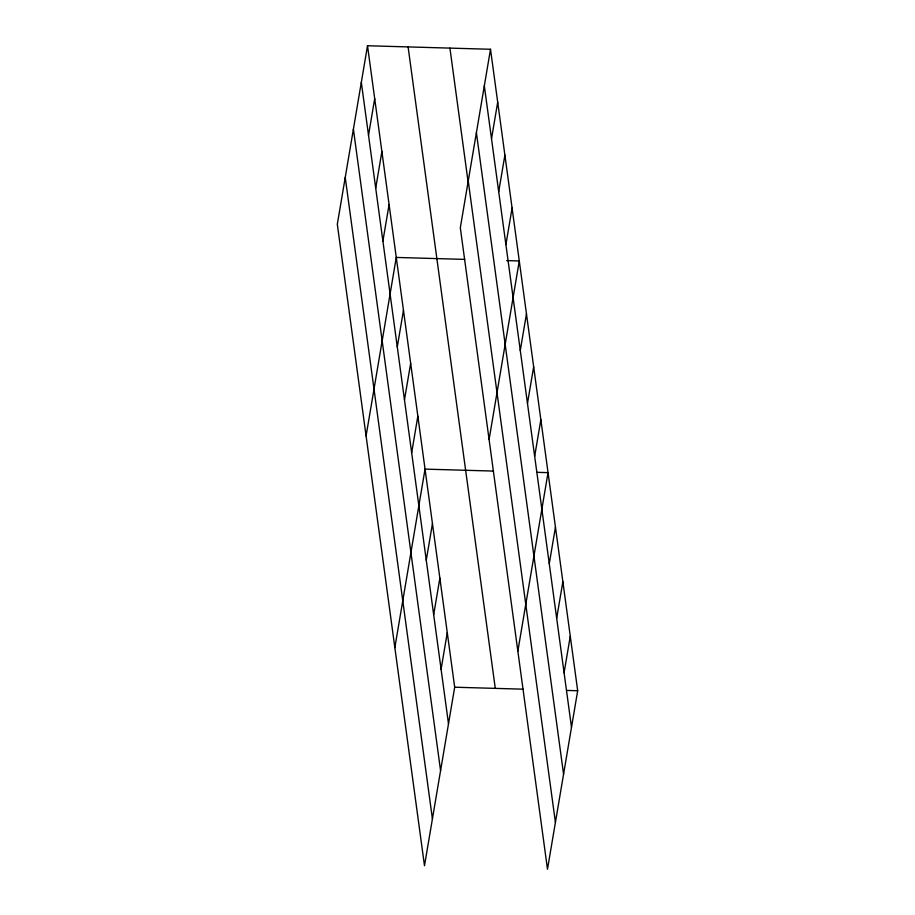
<?xml version="1.0" encoding="UTF-8"?>
<svg xmlns="http://www.w3.org/2000/svg" width="915" height="915" viewBox="0 0 915 915"><rect width="100%" height="100%" fill="white"/><g stroke="black" fill="none" stroke-linecap="round" stroke-linejoin="round"><path stroke-width="1.37" d="M367.51 45.75L337.315 224.255L424.491 865.727L454.686 687.211L367.51 45.75L490.509 49.273L577.685 690.745L547.49 869.25L460.314 227.789L490.509 49.273M368.516 135.248L374.704 98.671M375.71 188.17L381.887 151.593M382.893 241.091L389.081 204.514M366.08 435.94L396.275 257.435L464.751 259.391M397.282 346.934L403.469 310.357M404.476 399.855L410.663 363.278M411.67 452.776L417.846 416.199M394.845 647.626L425.04 469.121L493.517 471.076M491.515 138.783L497.703 102.194M426.264 560.22L432.452 523.643M498.709 191.704L504.897 155.115M433.676 614.743L439.863 578.166M505.904 244.625L512.08 208.037M441.087 669.277L447.275 632.688M489.09 439.475L519.274 260.958L506.681 260.603M520.28 350.468L526.468 313.879M527.475 403.378L533.662 366.801M534.669 456.299L540.856 419.722M517.856 651.148L548.039 472.643L536.842 472.323M549.263 563.754L555.451 527.166M556.675 618.277L562.862 581.688M564.086 672.8L570.274 636.211M454.686 687.211L523.151 689.178M566.488 690.425L577.685 690.745M484.321 85.861L571.498 727.322M476.406 132.698L563.571 774.159M468.24 180.953L555.416 822.413M449.917 48.118L468.274 183.194M408.101 46.917L495.278 688.377M361.322 82.327L448.499 723.799M353.396 129.164L440.572 770.636M345.241 177.419L432.418 818.891"/></g></svg>
